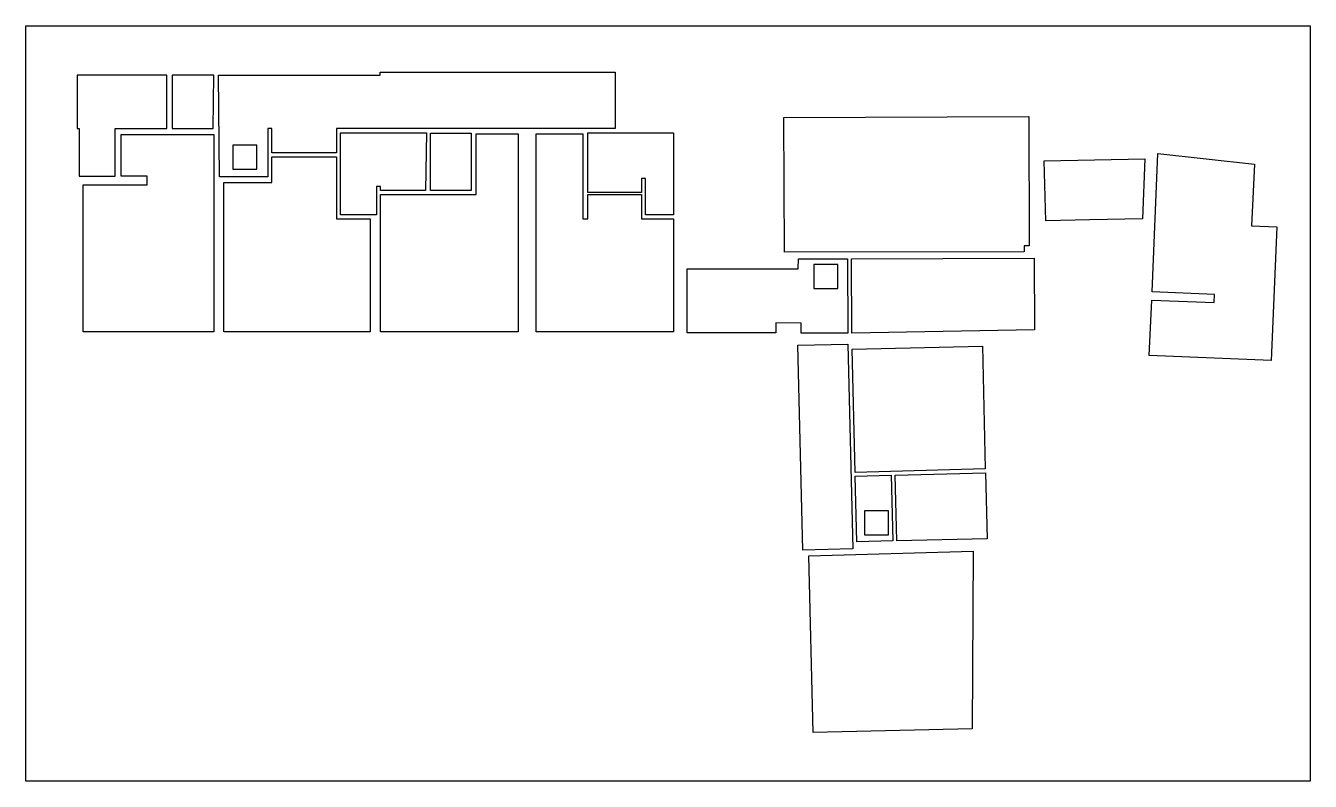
# Model space of a CAD drawing. Header units: metres. Extents: x 2718 to 3038, y -580 to -391.
import ezdxf

# ---------------------------------------------------------------- set-up
doc = ezdxf.new("R2010")
doc.units = ezdxf.units.M
doc.layers.add('AREE LEONARDO', color=7, linetype='Continuous')

msp = doc.modelspace()

# ---------------------------------------------------------------- linework, layer by layer
at = {"layer": 'AREE LEONARDO', "color": 4}
msp.add_lwpolyline([(2718.41, -391.32), (3038.39, -391.32), (3038.39, -579.66), (2718.41, -579.66)], close=True, dxfattribs=at)
at = {"layer": 'AREE LEONARDO', "color": 5}
for points in [[(2766.41, -403.63), (2806.7, -403.63), (2806.7, -402.93), (2865.2, -402.93), (2865.2, -416.93), (2795.81, -416.93), (2795.81, -423), (2779.71, -423), (2779.71, -416.93), (2778.71, -416.93), (2778.71, -429), (2766.67, -429)], [(2907.28, -414.18), (2968.28, -413.96), (2968.4, -446.16), (2967.1, -446.16), (2967.1, -447.66), (2907.4, -447.77)], [(2732.7, -431.03), (2748.7, -431.03), (2748.7, -428.83), (2742.2, -428.83), (2742.2, -418.43), (2765.3, -418.43), (2765.3, -467.64), (2732.7, -467.63)], [(2806.8, -433.43), (2830.6, -433.43), (2830.6, -418.3), (2841.1, -418.3), (2841.1, -467.63), (2806.8, -467.63)], [(2845.6, -418.3), (2857.2, -418.3), (2857.2, -439.43), (2858.4, -439.43), (2858.4, -433.43), (2871.8, -433.43), (2871.8, -439.43), (2879.8, -439.43), (2879.8, -467.63), (2845.6, -467.63)], [(2767.8, -430.37), (2779.71, -430.37), (2779.71, -424), (2795.81, -424), (2795.81, -439.43), (2804.2, -439.43), (2804.2, -467.63), (2767.8, -467.63)], [(2983.48, -439.73), (2972.53, -439.93), (2972.13, -424.97), (2997.19, -424.51), (2996.58, -439.49), (2983.48, -439.73), (2983.48, -439.73)], [(3000.4, -423.19), (3024.45, -425.8), (3023.77, -441.19), (3030.07, -441.46), (3028.6, -474.74), (2998.24, -473.55), (2998.9, -459.7), (3014.41, -460.31), (3014.49, -458.33), (2998.97, -457.7), (2998.97, -457.7)], [(2883.2, -451.93), (2910.85, -451.96), (2910.87, -449.46), (2923.1, -449.42), (2923.17, -467.95), (2911.54, -467.93), (2911.54, -465.47), (2905.3, -465.4), (2905.27, -467.9), (2883.2, -467.9)], [(2924.1, -449.41), (2969.61, -449.24), (2969.68, -467.15), (2924.17, -467.96)], [(2910.72, -470.98), (2923.22, -470.68), (2924.44, -521.7), (2911.95, -522.01)], [(2924.25, -471.99), (2956.74, -471.21), (2957.44, -501.81), (2925.03, -502.67)], [(2913.48, -523.44), (2954.41, -522.26), (2954.2, -566.57), (2914.53, -567.52)]]:
    msp.add_lwpolyline(points, close=True, dxfattribs=at)
at = {"layer": 'AREE LEONARDO', "color": 3}
for points in [[(2731.2, -403.63), (2731.2, -416.92), (2731.7, -416.93), (2731.7, -428.83), (2740.7, -428.83), (2740.7, -416.93), (2753.6, -416.93), (2753.6, -403.63)], [(2754.9, -403.63), (2754.9, -416.93), (2765.11, -416.93), (2765.3, -403.63)], [(2796.81, -418), (2818.21, -418), (2818.01, -432.43), (2806.8, -432.43), (2806.8, -431.43), (2805.8, -431.43), (2805.8, -438.43), (2796.81, -438.43)], [(2819.21, -418.12), (2829.4, -418.12), (2829.4, -432.43), (2819.21, -432.43)], [(2858.4, -418), (2879.8, -418), (2879.8, -438.43), (2872.8, -438.43), (2872.8, -429.43), (2871.8, -429.43), (2871.8, -432.93), (2858.4, -432.93)], [(2925.01, -503.59), (2934.02, -503.37), (2934.41, -519.75), (2925.4, -519.97)], [(2935.02, -503.35), (2957.47, -502.81), (2957.86, -519.19), (2935.41, -519.73)]]:
    msp.add_lwpolyline(points, close=True, dxfattribs=at)
at = {"layer": 'AREE LEONARDO', "color": 1}
for points in [[(2770.01, -427.08), (2776.01, -427.08), (2776.01, -421.08), (2770.01, -421.08)], [(2914.71, -456.81), (2920.71, -456.81), (2920.71, -450.81), (2914.71, -450.81)], [(2927.32, -518.25), (2933.32, -518.25), (2933.32, -512.25), (2927.32, -512.25)]]:
    msp.add_lwpolyline(points, close=True, dxfattribs=at)

doc.saveas('drawing.dxf')
